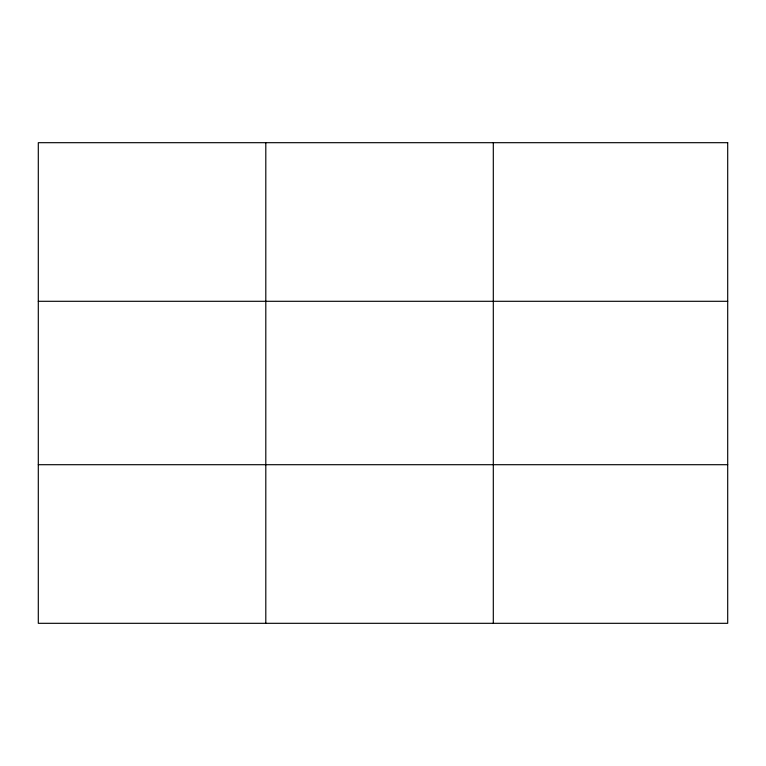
<?xml version="1.0" encoding="UTF-8"?>
<svg xmlns="http://www.w3.org/2000/svg" width="766" height="766" viewBox="0 0 766 766"><rect width="100%" height="100%" fill="white"/><g stroke="black" fill="none" stroke-linecap="round" stroke-linejoin="round"><path stroke-width="1.15" d="M265.802 142.687L265.802 623.313M493.304 142.687L493.304 623.313M38.3 301.297L727.7 301.297M38.3 464.703L727.7 464.703M727.7 142.687L727.7 623.313L38.3 623.313L38.3 142.687L727.7 142.687"/></g></svg>
